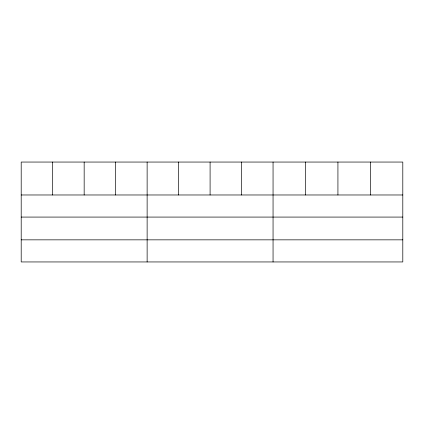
<?xml version="1.0" encoding="UTF-8"?>
<svg xmlns="http://www.w3.org/2000/svg" width="424" height="424" viewBox="0 0 424 424"><rect width="100%" height="100%" fill="white"/><g stroke="black" fill="none" stroke-linecap="round" stroke-linejoin="round"><path stroke-width="0.64" d="M402.8 217.077L402.8 162.053L21.2 162.053L21.2 261.947L402.8 261.947L402.8 217.077L21.2 217.077M21.2 194.976L402.8 194.976M21.2 239.846L402.8 239.846M370.364 162.053L370.364 194.976M337.928 162.053L337.928 194.976M305.492 162.053L305.492 194.976M273.056 162.053L273.056 261.947M241.574 162.053L241.574 194.976M210.092 162.053L210.092 194.976M178.61 162.053L178.61 194.976M147.128 162.053L147.128 261.947M115.646 162.053L115.646 194.976M84.164 162.053L84.164 194.976M52.682 162.053L52.682 194.976"/></g></svg>
